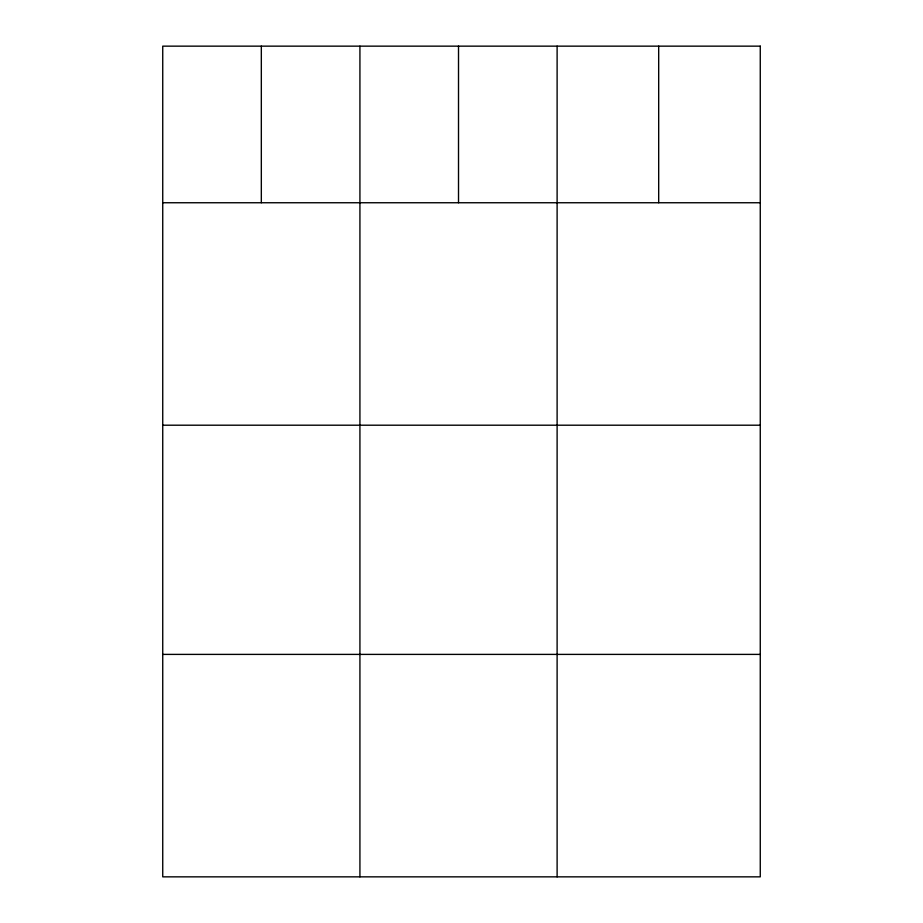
<?xml version="1.0" encoding="UTF-8"?>
<svg xmlns="http://www.w3.org/2000/svg" width="923" height="923" viewBox="0 0 923 923"><rect width="100%" height="100%" fill="white"/><g stroke="black" fill="none" stroke-linecap="round" stroke-linejoin="round"><path stroke-width="1.38" d="M162.736 202.748L760.264 202.748M162.736 425.203L760.264 425.203M162.736 654.395L760.264 654.395M658.687 46.15L658.687 202.748M557.111 46.15L557.111 876.85M458.512 46.15L458.512 202.748M359.924 46.15L359.924 876.85M261.324 46.15L261.324 202.748M760.264 46.15L162.736 46.15L162.736 876.85L760.264 876.85L760.264 46.15"/></g></svg>
